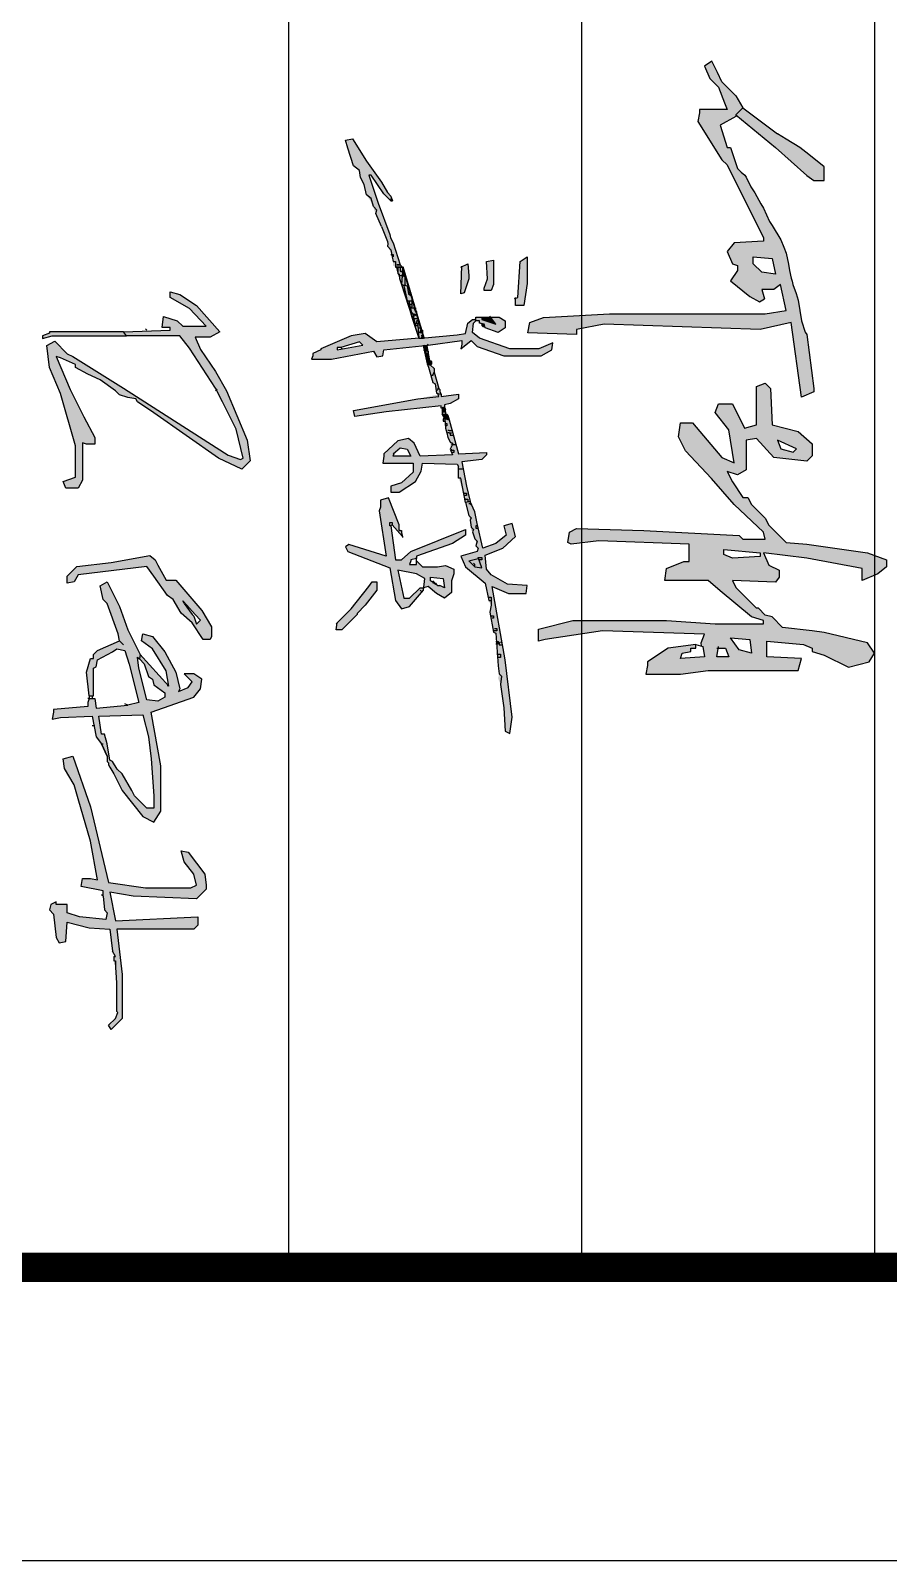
# Model space of a CAD drawing. Extents: x -1041549 to 749950, y -354245 to 17554.
# Drawn here: x -730542 to -729078, y -242944 to -240334 of the extents above; entities that cross this region are included whole.
import ezdxf

# ---------------------------------------------------------------- set-up
doc = ezdxf.new("R2010")
doc.units = 0
doc.header["$LTSCALE"] = 1000
doc.header["$MEASUREMENT"] = 0
for name, color, linetype in [('14', 1, 'Continuous'), ('PUB_TITLE', 4, 'Continuous'), ('RAS2DXF', 7, 'Continuous'), ('图签-Xi$0$RAS2DXF', 7, 'Continuous')]:
    doc.layers.add(name, color=color, linetype=linetype)

# ---------------------------------------------------------------- blocks, each defined once
blk = doc.blocks.new('CWY')
at = {"linetype": 'Continuous'}
for points in [[(428851.5, 106289.3), (428880.5, 106308.3), (428890.5, 106313.3), (428910.5, 106323.3), (428931.5, 106328.3), (428932.5, 106326.3), (428929.5, 106317.3), (428900.5, 106272.3), (428880.5, 106241.3), (428857.5, 106204.3), (428855.5, 106200.3), (428846.5, 106191.3), (428849.5, 106185.3), (428865.5, 106187.3), (428884.5, 106195.3), (428922.5, 106206.3), (428945.5, 106206.3), (428948.5, 106197.3), (428953.5, 106199.3), (428953.5, 106208.3), (428947.5, 106211.3), (428920.5, 106211.3), (428921.5, 106214.3), (428921.5, 106220.3), (428916.5, 106220.3), (428901.5, 106212.3), (428881.5, 106202.3), (428857.5, 106192.3), (428858.5, 106195.3), (428863.5, 106206.3), (428865.5, 106206.3), (428870.5, 106215.3), (428874.5, 106224.3), (428882.5, 106235.3), (428885.5, 106238.3), (428887.5, 106244.3), (428888.5, 106250.3), (428890.5, 106251.3), (428898.5, 106263.3), (428931.5, 106310.3), (428939.5, 106327.3), (428933.5, 106333.3), (428918.5, 106331.3), (428882.5, 106316.3), (428868.5, 106308.3), (428852.5, 106297.3), (428843.5, 106293.3), (428843.5, 106304.3), (428839.5, 106311.3), (428820.5, 106294.3), (428812.5, 106282.3), (428810.5, 106275.3), (428814.5, 106275.3), (428822.5, 106289.3), (428835.5, 106301.3), (428835.5, 106284.3), (428831.5, 106280.3), (428828.5, 106270.3), (428836.5, 106269.3), (428836.5, 106275.3), (428838.5, 106275.3), (428839.5, 106241.3), (428842.5, 106243.3), (428842.5, 106282.3)], [(429185.5, 106217.3), (429148.5, 106204.3), (429150.5, 106197.3), (429157.5, 106198.3), (429169.5, 106205.3), (429179.5, 106208.3), (429210.5, 106217.3), (429238.5, 106222.3), (429237.5, 106217.3), (429237.5, 106211.3), (429243.5, 106210.3), (429246.5, 106226.3), (429250.5, 106226.3), (429260.5, 106227.3), (429262.5, 106229.3), (429267.5, 106228.3), (429265.5, 106209.3), (429262.5, 106200.3), (429256.5, 106200.3), (429256.5, 106192.3), (429254.5, 106192.3), (429256.5, 106188.3), (429260.5, 106187.3), (429263.5, 106190.3), (429280.5, 106192.3), (429284.5, 106194.3), (429283.5, 106199.3), (429269.5, 106200.3), (429273.5, 106216.3), (429274.5, 106231.3), (429290.5, 106233.3), (429294.5, 106235.3), (429294.5, 106234.3), (429297.5, 106234.3), (429297.5, 106235.3), (429298.5, 106235.3), (429313.5, 106236.3), (429334.5, 106236.3), (429335.1, 106237), (429339.5, 106235.3), (429344.5, 106230.3), (429347.5, 106232.3), (429339.5, 106240.3), (429307.5, 106240.3), (429274.5, 106236.3), (429274.5, 106292.3), (429271.5, 106295.3), (429265.5, 106295.3), (429268.5, 106235.3), (429247.5, 106231.3), (429250.5, 106248.3), (429252.5, 106294.3), (429245.5, 106301.3), (429242.5, 106301.3), (429234.5, 106300.3), (429218.5, 106288.3), (429217.5, 106283.3), (429225.5, 106285.3), (429234.5, 106292.3), (429242.5, 106294.3), (429244.5, 106290.3), (429244.5, 106257.3), (429240.5, 106230.3)], [(428842.5, 106243.3), (428839.5, 106241.3), (428839.5, 106212.3), (428839.5, 106187.3), (428840.5, 106187.3), (428842.5, 106182.3), (428844.5, 106182.3), (428842.5, 106189.3)]]:
    blk.add_hatch(color=4, dxfattribs=at).paths.add_polyline_path(points)
h = blk.add_hatch(color=4, dxfattribs=at)
h.paths.add_polyline_path([(429017.5, 106263.3), (429031.5, 106273.3), (429034.5, 106277.3), (429044.5, 106283.3), (429051.5, 106291.3), (429063.5, 106299.3), (429063.5, 106304.3), (429061.5, 106305.3), (429054.5, 106305.3), (429042.5, 106298.3), (429020.5, 106279.3), (429020.5, 106272.3), (429009.5, 106266.3), (429005.5, 106264.3), (429002.5, 106260.3), (429007.5, 106232.3), (429010.5, 106207.3), (429017.5, 106200.3), (429022.5, 106200.3), (429021.5, 106205.3), (429016.5, 106208.3), (429010.5, 106258.3)])
h.paths.add_polyline_path([(429035.5, 106284.3), (429038.5, 106287.3), (429045.5, 106293.3), (429049.5, 106297.3), (429052.5, 106294.3), (429046.5, 106292.3), (429045.5, 106291.3), (429037.5, 106285.3)], flags=16)
h = blk.add_hatch(color=4, dxfattribs=at)
h.paths.add_polyline_path([(429059.5, 106237.3), (429064.5, 106238.3), (429071.5, 106222.3), (429074.5, 106219.3), (429077.5, 106219.3), (429077.5, 106217.3), (429087.5, 106214.3), (429104.5, 106216.3), (429104.5, 106219.3), (429084.5, 106219.3), (429083.5, 106221.3), (429078.5, 106222.3), (429072.5, 106233.3), (429070.5, 106236.3), (429071.5, 106242.3), (429081.5, 106245.3), (429109.5, 106252.3), (429111.5, 106244.3), (429113.5, 106221.3), (429106.5, 106220.3), (429106.5, 106216.3), (429109.5, 106215.3), (429112.5, 106215.3), (429114.5, 106190.3), (429116.5, 106190.3), (429121.5, 106189.3), (429120.5, 106195.3), (429119.5, 106218.3), (429134.5, 106221.3), (429139.5, 106225.3), (429148.5, 106229.3), (429152.5, 106229.3), (429153.5, 106230.3), (429154.9, 106230.4), (429156.5, 106231.3), (429161.5, 106234.3), (429173.5, 106240.3), (429192.5, 106255.3), (429196.5, 106263.3), (429188.5, 106268.3), (429155.5, 106268.3), (429116.5, 106261.3), (429105.5, 106292.3), (429099.5, 106297.3), (429092.5, 106298.3), (429088.5, 106292.3), (429088.5, 106285.3), (429094.5, 106291.3), (429098.5, 106288.3), (429101.5, 106281.3), (429099.5, 106282.3), (429087.5, 106279.3), (429072.5, 106271.3), (429061.5, 106262.3), (429059.5, 106255.3), (429064.5, 106254.3), (429070.5, 106262.3), (429086.5, 106272.3), (429097.5, 106274.3), (429074.4, 106253.3), (429077.8, 106252.8), (429081.4, 106256.3), (429090.5, 106259.3), (429092.5, 106262.3), (429096.5, 106263.3), (429102.5, 106271.3), (429105.5, 106271.3), (429108.5, 106266.3), (429107.5, 106258.3), (429084.5, 106252.3), (429076.5, 106251.3), (429077.8, 106252.8), (429074.5, 106253.3), (429056.5, 106244.3), (429039.5, 106238.3), (429021.5, 106229.3), (429024.5, 106224.3), (429034.5, 106226.3), (429037.5, 106229.3)])
h.paths.add_polyline_path([(429118.5, 106255.3), (429134.5, 106259.3), (429150.5, 106261.3), (429177.5, 106263.3), (429186.5, 106263.3), (429186.5, 106258.3), (429177.5, 106249.3), (429173.5, 106247.3), (429161.5, 106240.3), (429157.9, 106236.6), (429152.5, 106233.3), (429151.5, 106231.3), (429139.5, 106229.3), (429132.5, 106227.3), (429132.5, 106225.3), (429119.5, 106223.3)], flags=16)
for p, q in [((429045.5, 106293.3), (429038.5, 106287.3)), ((429037.5, 106285.3), (429045.5, 106291.3))]:
    blk.add_line(p, q, dxfattribs=at)
at = {"layer": 'RAS2DXF', "color": 0}
for points in [[(428920.5, 106211.3, 0), (428947.5, 106211.3, 0), (428953.5, 106208.3, 0), (428953.5, 106199.3, 0), (428948.5, 106197.3, 0), (428945.5, 106206.3, 0), (428922.5, 106206.3, 0), (428884.5, 106195.3, 0), (428865.5, 106187.3, 0), (428849.5, 106185.3, 0), (428846.5, 106191.3, 0), (428855.5, 106200.3, 0), (428857.5, 106204.3, 0), (428880.5, 106241.3, 0), (428900.5, 106272.3, 0), (428929.5, 106317.3, 0), (428932.5, 106326.3, 0), (428931.5, 106328.3, 0), (428910.5, 106323.3, 0), (428890.5, 106313.3, 0), (428880.5, 106308.3, 0), (428851.5, 106289.3, 0), (428842.5, 106282.3, 0), (428842.5, 106243.3, 0), (428839.5, 106241.3, 0), (428838.5, 106275.3, 0), (428836.5, 106275.3, 0), (428836.5, 106269.3, 0), (428828.5, 106270.3, 0), (428831.5, 106280.3, 0), (428835.5, 106284.3, 0), (428835.5, 106301.3, 0), (428822.5, 106289.3, 0), (428814.5, 106275.3, 0), (428810.5, 106275.3, 0), (428812.5, 106282.3, 0), (428820.5, 106294.3, 0), (428839.5, 106311.3, 0), (428843.5, 106304.3, 0), (428843.5, 106293.3, 0), (428852.5, 106297.3, 0), (428868.5, 106308.3, 0), (428882.5, 106316.3, 0), (428918.5, 106331.3, 0), (428933.5, 106333.3, 0), (428939.5, 106327.3, 0), (428931.5, 106310.3, 0), (428898.5, 106263.3, 0), (428890.5, 106251.3, 0), (428888.5, 106250.3, 0), (428887.5, 106244.3, 0), (428885.5, 106238.3, 0), (428882.5, 106235.3, 0), (428874.5, 106224.3, 0), (428870.5, 106215.3, 0), (428865.5, 106206.3, 0), (428863.5, 106206.3, 0), (428858.5, 106195.3, 0), (428857.5, 106192.3, 0), (428881.5, 106202.3, 0), (428901.5, 106212.3, 0), (428916.5, 106220.3, 0), (428921.5, 106220.3, 0), (428921.5, 106214.3, 0), (428920.5, 106211.3, 0), (428920.5, 106211.3, 0), (428920.5, 106211.3, 0), (428920.5, 106211.3, 0)], [(428881.5, 106309.3, 0), (428882.5, 106308.3, 0)], [(429017.5, 106200.3, 0), (429010.5, 106207.3, 0), (429007.5, 106232.3, 0), (429002.5, 106260.3, 0), (429005.5, 106264.3, 0), (429009.5, 106266.3, 0), (429020.5, 106272.3, 0), (429020.5, 106279.3, 0), (429042.5, 106298.3, 0), (429054.5, 106305.3, 0), (429061.5, 106305.3, 0), (429063.5, 106304.3, 0), (429063.5, 106299.3, 0), (429051.5, 106291.3, 0), (429044.5, 106283.3, 0), (429034.5, 106277.3, 0), (429031.5, 106273.3, 0), (429017.5, 106263.3, 0), (429010.5, 106258.3, 0), (429016.5, 106208.3, 0), (429021.5, 106205.3, 0), (429022.5, 106200.3, 0), (429017.5, 106200.3, 0)], [(429046.5, 106292.3, 0), (429052.5, 106294.3, 0), (429049.5, 106297.3, 0), (429045.5, 106293.3, 0)], [(429046.5, 106292.3, 0), (429045.5, 106291.3, 0)], [(429161.5, 106234.3, 0), (429173.5, 106240.3, 0), (429192.5, 106255.3, 0), (429196.5, 106263.3, 0), (429188.5, 106268.3, 0), (429155.5, 106268.3, 0), (429116.5, 106261.3, 0), (429105.5, 106292.3, 0), (429099.5, 106297.3, 0), (429092.5, 106298.3, 0), (429088.5, 106292.3, 0), (429088.5, 106285.3, 0)], [(429250.5, 106226.3, 0), (429246.5, 106226.3, 0), (429243.5, 106210.3, 0), (429237.5, 106211.3, 0), (429237.5, 106217.3, 0), (429238.5, 106222.3, 0), (429210.5, 106217.3, 0), (429179.5, 106208.3, 0), (429169.5, 106205.3, 0), (429157.5, 106198.3, 0), (429150.5, 106197.3, 0), (429148.5, 106204.3, 0), (429185.5, 106217.3, 0), (429240.5, 106230.3, 0), (429244.5, 106257.3, 0), (429244.5, 106290.3, 0), (429242.5, 106294.3, 0), (429234.5, 106292.3, 0), (429225.5, 106285.3, 0), (429217.5, 106283.3, 0), (429218.5, 106288.3, 0), (429234.5, 106300.3, 0), (429242.5, 106301.3, 0), (429245.5, 106301.3, 0), (429252.5, 106294.3, 0), (429250.5, 106248.3, 0), (429247.5, 106231.3, 0), (429268.5, 106235.3, 0), (429265.5, 106295.3, 0), (429271.5, 106295.3, 0), (429274.5, 106292.3, 0), (429274.5, 106236.3, 0), (429307.5, 106240.3, 0), (429339.5, 106240.3, 0), (429347.5, 106232.3, 0), (429344.5, 106230.3, 0), (429339.5, 106235.3, 0), (429335.1, 106237, 0), (429334.5, 106236.3, 0), (429313.5, 106236.3, 0), (429298.5, 106235.3, 0), (429298.5, 106235.3, 0), (429300.5, 106235.4, 0)], [(429037.5, 106285.3, 0), (429035.5, 106284.3, 0), (429038.5, 106287.3, 0), (429038.5, 106287.3, 0), (429038.5, 106287.3, 0)], [(429074.2, 106253.1, 0), (429097.5, 106274.3, 0), (429086.5, 106272.3, 0), (429070.5, 106262.3, 0), (429064.5, 106254.3, 0), (429059.5, 106255.3, 0), (429061.5, 106262.3, 0), (429072.5, 106271.3, 0), (429087.5, 106279.3, 0), (429099.5, 106282.3, 0), (429101.5, 106281.3, 0), (429098.5, 106288.3, 0), (429094.5, 106291.3, 0), (429088.5, 106285.3, 0)], [(429064.5, 106238.3, 0), (429067.5, 106241.3, 0), (429064.5, 106238.3, 0), (429059.5, 106237.3, 0), (429037.5, 106229.3, 0), (429034.5, 106226.3, 0), (429024.5, 106224.3, 0), (429021.5, 106229.3, 0), (429039.5, 106238.3, 0), (429056.5, 106244.3, 0), (429074.5, 106253.3, 0), (429077.8, 106252.8, 0), (429081.4, 106256.3, 0), (429090.5, 106259.3, 0), (429092.5, 106262.3, 0), (429096.5, 106263.3, 0), (429102.5, 106271.3, 0), (429105.5, 106271.3, 0), (429108.5, 106266.3, 0), (429107.5, 106258.3, 0), (429084.5, 106252.3, 0), (429076.5, 106251.3, 0), (429077.8, 106252.8, 0)], [(429096.5, 106273.3, 0), (429097.5, 106273.3, 0)], [(428838.5, 106258.3, 0), (428837.5, 106257.3, 0)], [(429139.5, 106229.3, 0), (429132.5, 106227.3, 0), (429132.5, 106225.3, 0), (429119.5, 106223.3, 0), (429118.5, 106255.3, 0), (429134.5, 106259.3, 0), (429150.5, 106261.3, 0), (429177.5, 106263.3, 0), (429186.5, 106263.3, 0), (429186.5, 106258.3, 0), (429177.5, 106249.3, 0), (429173.5, 106247.3, 0), (429161.5, 106240.3, 0), (429157.9, 106236.6, 0), (429152.5, 106233.3, 0), (429151.5, 106231.3, 0), (429139.5, 106229.3, 0)], [(429104.5, 106216.3, 0), (429104.5, 106219.3, 0), (429084.5, 106219.3, 0), (429083.5, 106221.3, 0), (429078.5, 106222.3, 0), (429072.5, 106233.3, 0), (429070.5, 106236.3, 0), (429071.5, 106242.3, 0), (429081.5, 106245.3, 0), (429109.5, 106252.3, 0), (429111.5, 106244.3, 0), (429110.5, 106242.3, 0)], [(428839.5, 106241.3, 0), (428839.5, 106212.3, 0), (428839.5, 106187.3, 0), (428840.5, 106187.3, 0), (428842.5, 106182.3, 0), (428844.5, 106182.3, 0), (428842.5, 106189.3, 0), (428842.5, 106243.3, 0)], [(429104.5, 106216.3, 0), (429087.5, 106214.3, 0), (429077.5, 106217.3, 0), (429077.5, 106219.3, 0), (429074.5, 106219.3, 0), (429071.5, 106222.3, 0), (429064.5, 106238.3, 0)], [(429106.5, 106216.3, 0), (429106.5, 106220.3, 0), (429113.5, 106221.3, 0), (429111.5, 106244.3, 0)], [(429104.5, 106216.3, 0), (429106.5, 106216.3, 0), (429109.5, 106215.3, 0), (429112.5, 106215.3, 0), (429114.5, 106190.3, 0), (429116.5, 106190.3, 0), (429121.5, 106189.3, 0), (429120.5, 106195.3, 0), (429119.5, 106218.3, 0), (429134.5, 106221.3, 0), (429139.5, 106225.3, 0), (429148.5, 106229.3, 0), (429139.5, 106225.3, 0), (429139.5, 106226.3, 0)], [(429148.5, 106229.3, 0), (429152.5, 106229.3, 0), (429153.5, 106230.3, 0), (429154.9, 106230.4, 0), (429156.5, 106231.3, 0), (429161.5, 106234.3, 0)], [(429250.5, 106226.3, 0), (429249.5, 106225.3, 0)], [(429250.5, 106226.3, 0), (429260.5, 106227.3, 0), (429262.5, 106229.3, 0), (429267.5, 106228.3, 0), (429265.5, 106209.3, 0), (429262.5, 106200.3, 0), (429256.5, 106200.3, 0), (429256.5, 106192.3, 0), (429254.5, 106192.3, 0), (429256.5, 106188.3, 0), (429260.5, 106187.3, 0), (429263.5, 106190.3, 0), (429280.5, 106192.3, 0), (429284.5, 106194.3, 0), (429283.5, 106199.3, 0), (429269.5, 106200.3, 0), (429273.5, 106216.3, 0), (429274.5, 106231.3, 0), (429290.5, 106233.3, 0), (429290.5, 106233.3, 0), (429290.5, 106233.3, 0), (429290.5, 106233.3, 0)], [(429294.5, 106234.3, 0), (429294.5, 106235.3, 0), (429290.5, 106233.3, 0)], [(429294.5, 106234.3, 0), (429297.5, 106234.3, 0), (429297.5, 106235.3, 0), (429298.5, 106235.3, 0)], [(429104.5, 106218.3, 0), (429106.5, 106218.3, 0)], [(429106.5, 106216.3, 0), (429106.5, 106215.3, 0)], [(429126.5, 106220.3, 0), (429126.5, 106218.3, 0)]]:
    blk.add_polyline3d(points, dxfattribs=at)
blk = doc.blocks.new('图签-Xi$0$A$C38097BB6')
at = {"linetype": 'Continuous'}
h = blk.add_hatch(color=4, dxfattribs=at)
h.dxf.hatch_style = 1
h.paths.add_polyline_path([(1560.9, 922.9), (1554, 963.9), (1629.3, 1032.3), (1643, 1162.3), (1622.4, 1182.8), (1574.6, 1182.8), (1526.7, 1128.1), (1499.3, 1025.5), (1355.7, 1018.6), (1335.2, 998.1), (1348.8, 963.9), (1499.3, 963.9), (1513, 916), (1417.2, 868.2), (1417.2, 813.4), (1451.4, 799.8), (1519.8, 854.5), (1649.8, 875), (1629.3, 827.1), (1492.5, 710.8), (1492.5, 663), (1547.2, 656.1), (1601.9, 683.5), (1711.4, 786.1), (1814, 875), (1923.4, 991.3), (1950.8, 998.1), (1950.8, 909.2), (1937.1, 895.5), (1916.6, 519.3), (1909.7, 252.6), (1923.4, 225.2), (1964.4, 218.4), (1971.3, 232), (1957.6, 341.5), (1971.3, 697.2), (2039.7, 697.2), (2039.7, 676.6), (2067, 608.2), (2114.9, 601.4), (2114.9, 772.4), (2156, 820.3), (2258.6, 943.4), (2272.2, 991.3), (2285.9, 991.3), (2285.9, 799.8), (2272.2, 608.2), (2272.2, 238.9), (2306.4, 102.1), (2354.3, 102.1), (2347.5, 129.4), (2313.3, 355.2), (2327, 758.7), (2361.2, 745), (2373.4, 746), (2374.8, 751.9), (2415.9, 758.7), (2422.7, 663), (2402.2, 669.8), (2395.4, 704), (2381.7, 704), (2381.7, 724.5), (2368, 724.5), (2381.7, 615.1), (2436.4, 533), (2450.1, 533), (2484.3, 526.2), (2484.3, 663), (2470.6, 772.4), (2470.6, 1128.1), (2422.7, 1141.8), (2415.9, 1005), (2354.3, 1005), (2368, 1148.6), (2381.7, 1182.8), (2395.4, 1182.8), (2409, 1230.7), (2456.9, 1326.4), (2436.4, 1408.5), (2402.2, 1429), (2361.2, 1401.7), (2320.1, 1230.7), (2313.3, 1182.8), (2299.6, 1066.5), (2258.6, 1025.5), (2251.7, 998.1), (2224.4, 970.8), (2224.4, 963.9), (2142.3, 881.8), (2114.9, 868.2), (2121.8, 1039.2), (2101.2, 1052.8), (2073.9, 1052.8), (2053.4, 1011.8), (2005.5, 991.3), (2026, 1162.3), (2067, 1381.2), (2114.9, 1381.2), (2087.6, 1442.7), (2060.2, 1476.9), (2032.8, 1476.9), (2005.5, 1401.7), (1971.3, 1162.3), (1964.4, 1080.2), (1896, 1011.8), (1868.7, 998.1), (1814, 943.4), (1786.6, 929.7), (1786.6, 909.2), (1725, 868.2), (1684, 847.6), (1697.7, 888.7), (1677.2, 922.9)])
h.paths.add_polyline_path([(1560.9, 1046), (1595.1, 1121.2), (1608.3, 1108), (1595.1, 1059.7)], flags=16)
h.paths.add_polyline_path([(2005.5, 977.6), (2019.2, 977.6), (2026, 868.2), (2012.3, 834), (1991.8, 834)], flags=16)
h.paths.add_polyline_path([(2340.6, 861.3), (2347.5, 936.6), (2402.2, 943.4), (2388.5, 895.5)], flags=16)
h.paths.add_polyline_path([(2381.7, 812.3), (2381.7, 840.8), (2415.9, 854.5), (2415.9, 806.6)], flags=16)
h = blk.add_hatch(color=4, dxfattribs=at)
h.dxf.hatch_style = 1
h.paths.add_polyline_path([(247.6, 909.2), (275, 881.8), (404.9, 1039.2), (514.4, 1162.3), (534.9, 1189.6), (534.9, 1230.7), (480.2, 1230.7), (431.4, 1169.8), (404.9, 1134.9), (371.1, 1081.3), (350.2, 1046)])
h = blk.add_hatch(color=4, dxfattribs=at)
h.dxf.hatch_style = 1
h.paths.add_polyline_path([(254.4, 847.6), (254.4, 799.8), (254.4, 738.2), (268.1, 738.2), (302.3, 731.4), (452.8, 827.1), (473.3, 847.6), (760.6, 991.3), (774.3, 991.3), (781.1, 875), (815.3, 847.6), (863.2, 868.2), (870, 888.7), (890.6, 888.7), (931.6, 861.3), (993.2, 936.6), (1014.4, 976), (1001.8, 995.2), (965.8, 984.4), (965.8, 1032.3), (945.9, 1057.8), (1047.9, 1080.2), (1061.6, 998.1), (1061.6, 697.2), (1061.6, 382.5), (1075.2, 122.6), (1095.8, 67.9), (1136.8, 61), (1143.6, 252.6), (1123.1, 252.6), (1102.6, 362), (1123.1, 977.6), (1095.8, 1100.7), (1389.9, 1141.8), (1369.4, 1189.6), (1355.7, 1189.6), (1143.6, 1162.3), (1133.4, 1155.4), (1088.9, 1141.8), (1006.8, 1128.1), (981.2, 1120.7), (945.3, 1107.6), (932.8, 1104.4), (921, 1100.9), (890.6, 1093.9), (865.6, 1090.4), (822.2, 1080.2), (798.1, 1071.5), (769.7, 1059.2), (712.7, 1025.5), (696, 1014.3), (644.3, 991.3), (627.4, 980.1), (582.8, 957.1), (559.6, 941.4), (521.2, 922.9), (513.1, 917), (502.3, 903.5), (487, 888.7), (404.9, 861.3), (404.9, 847.6), (316, 820.3), (281.8, 881.8), (275, 881.8), (247.6, 909.2), (199.7, 881.8), (165.5, 847.6), (145, 827.1), (107.7, 810.1), (63.1, 787.5), (83.4, 758.7), (131.2, 778.8), (165.5, 813.4), (227.5, 836.7)])
h.paths.add_polyline_path([(835.8, 950.2), (842.7, 1025.5), (904.2, 1039.2), (897.4, 984.4), (863.2, 950.2)], flags=16)
for p, q in [((247.6, 909.2), (350.2, 1046)), ((1014.4, 976), (1001.8, 995.2))]:
    blk.add_line(p, q, dxfattribs=at)
at = {"layer": '图签-Xi$0$RAS2DXF', "color": 0}
for points in [[(2361.2, 745, 0), (2327, 758.7, 0), (2313.3, 355.2, 0), (2347.5, 129.4, 0), (2354.3, 102.1, 0), (2306.4, 102.1, 0), (2272.2, 238.9, 0), (2272.2, 608.2, 0), (2285.9, 799.8, 0), (2285.9, 991.3, 0), (2272.2, 991.3, 0), (2258.6, 943.4, 0), (2156, 820.3, 0), (2114.9, 772.4, 0), (2114.9, 601.4, 0), (2067, 608.2, 0), (2039.7, 676.6, 0), (2039.7, 697.2, 0), (1971.3, 697.2, 0), (1957.6, 341.5, 0), (1971.3, 232, 0), (1964.4, 218.4, 0), (1923.4, 225.2, 0), (1909.7, 252.6, 0), (1916.6, 519.3, 0), (1937.1, 895.5, 0), (1950.8, 909.2, 0), (1950.8, 998.1, 0), (1923.4, 991.3, 0), (1814, 875, 0), (1711.4, 786.1, 0), (1601.9, 683.5, 0), (1547.2, 656.1, 0), (1492.5, 663, 0), (1492.5, 710.8, 0), (1629.3, 827.1, 0), (1649.8, 875, 0), (1519.8, 854.5, 0), (1451.4, 799.8, 0), (1417.2, 813.4, 0), (1417.2, 868.2, 0), (1513, 916, 0), (1499.3, 963.9, 0), (1348.8, 963.9, 0), (1335.2, 998.1, 0), (1355.7, 1018.6, 0), (1499.3, 1025.5, 0), (1526.7, 1128.1, 0), (1574.6, 1182.8, 0), (1622.4, 1182.8, 0), (1643, 1162.3, 0), (1629.3, 1032.3, 0), (1554, 963.9, 0), (1560.9, 922.9, 0), (1677.2, 922.9, 0), (1697.7, 888.7, 0), (1684, 847.6, 0), (1725, 868.2, 0), (1786.6, 909.2, 0), (1786.6, 929.7, 0), (1814, 943.4, 0), (1868.7, 998.1, 0), (1896, 1011.8, 0), (1964.4, 1080.2, 0), (1971.3, 1162.3, 0), (2005.5, 1401.7, 0), (2032.8, 1476.9, 0), (2060.2, 1476.9, 0), (2087.6, 1442.7, 0), (2114.9, 1381.2, 0), (2067, 1381.2, 0), (2026, 1162.3, 0), (2005.5, 991.3, 0), (2053.4, 1011.8, 0), (2073.9, 1052.8, 0), (2101.2, 1052.8, 0), (2121.8, 1039.2, 0), (2114.9, 868.2, 0), (2142.3, 881.8, 0), (2224.4, 963.9, 0)], [(2368, 724.5, 0), (2374.8, 751.9, 0), (2415.9, 758.7, 0), (2422.7, 663, 0), (2402.2, 669.8, 0), (2395.4, 704, 0), (2381.7, 704, 0), (2381.7, 724.5, 0), (2368, 724.5, 0), (2381.7, 615.1, 0), (2436.4, 533, 0), (2450.1, 533, 0), (2484.3, 526.2, 0), (2484.3, 663, 0), (2470.6, 772.4, 0), (2470.6, 1128.1, 0), (2422.7, 1141.8, 0), (2415.9, 1005, 0), (2354.3, 1005, 0), (2368, 1148.6, 0), (2381.7, 1182.8, 0), (2395.4, 1182.8, 0), (2409, 1230.7, 0), (2456.9, 1326.4, 0), (2436.4, 1408.5, 0), (2402.2, 1429, 0), (2361.2, 1401.7, 0), (2320.1, 1230.7, 0), (2313.3, 1182.8, 0), (2299.6, 1066.5, 0), (2258.6, 1025.5, 0), (2251.7, 998.1, 0), (2224.4, 970.8, 0), (2224.4, 963.9, 0), (2224.4, 963.9, 0), (2224.4, 963.9, 0)], [(275, 881.8, 0), (404.9, 1039.2, 0), (514.4, 1162.3, 0), (534.9, 1189.6, 0), (534.9, 1230.7, 0), (480.2, 1230.7, 0), (431.4, 1169.8, 0), (404.9, 1134.9, 0), (371.1, 1081.3, 0), (350.2, 1046, 0), (350.2, 1046, 0), (350.2, 1046, 0)], [(145, 827.1, 0), (165.5, 847.6, 0), (199.7, 881.8, 0), (247.6, 909.2, 0), (275, 881.8, 0), (281.8, 881.8, 0), (316, 820.3, 0), (404.9, 847.6, 0), (404.9, 861.3, 0), (487, 888.7, 0), (502.3, 903.5, 0), (513.1, 917, 0), (521.2, 922.9, 0), (559.6, 941.4, 0), (582.8, 957.1, 0), (627.4, 980.1, 0), (644.3, 991.3, 0), (696, 1014.3, 0), (712.7, 1025.5, 0), (769.7, 1059.2, 0), (798.1, 1071.5, 0), (822.2, 1080.2, 0), (865.6, 1090.4, 0), (890.6, 1093.9, 0), (921, 1100.9, 0), (932.8, 1104.4, 0), (945.3, 1107.6, 0), (981.2, 1120.7, 0), (1006.8, 1128.1, 0), (1088.9, 1141.8, 0), (1133.4, 1155.4, 0), (1143.6, 1162.3, 0), (1355.7, 1189.6, 0), (1369.4, 1189.6, 0), (1389.9, 1141.8, 0), (1095.8, 1100.7, 0), (1123.1, 977.6, 0), (1102.6, 362, 0), (1123.1, 252.6, 0), (1143.6, 252.6, 0), (1136.8, 61, 0), (1095.8, 67.9, 0), (1075.2, 122.6, 0), (1061.6, 382.5, 0), (1061.6, 697.2, 0), (1061.6, 998.1, 0), (1047.9, 1080.2, 0), (945.9, 1057.8, 0), (965.8, 1032.3, 0), (965.8, 984.4, 0), (1001.8, 995.2, 0)], [(1608.3, 1108, 0), (1595.1, 1121.2, 0), (1560.9, 1046, 0), (1595.1, 1059.7, 0), (1608.3, 1108, 0), (1608.3, 1108, 0)], [(835.8, 950.2, 0), (842.7, 1025.5, 0), (904.2, 1039.2, 0), (897.4, 984.4, 0), (863.2, 950.2, 0), (835.8, 950.2, 0)], [(145, 827.1, 0), (107.7, 810.1, 0), (63.1, 787.5, 0), (83.4, 758.7, 0), (131.2, 778.8, 0), (165.5, 813.4, 0), (227.5, 836.7, 0), (254.4, 847.6, 0), (254.4, 799.8, 0), (254.4, 738.2, 0), (268.1, 738.2, 0), (302.3, 731.4, 0), (452.8, 827.1, 0), (473.3, 847.6, 0), (760.6, 991.3, 0), (774.3, 991.3, 0), (781.1, 875, 0), (815.3, 847.6, 0), (863.2, 868.2, 0), (870, 888.7, 0), (890.6, 888.7, 0), (931.6, 861.3, 0), (993.2, 936.6, 0), (1014.4, 976, 0)], [(1991.8, 834, 0), (2005.5, 977.6, 0), (2019.2, 977.6, 0), (2026, 868.2, 0), (2012.3, 834, 0), (1991.8, 834, 0)], [(2340.6, 861.3, 0), (2347.5, 936.6, 0), (2402.2, 943.4, 0), (2388.5, 895.5, 0), (2340.6, 861.3, 0)], [(2381.7, 806.6, 0), (2381.7, 840.8, 0), (2415.9, 854.5, 0), (2415.9, 806.6, 0), (2374.8, 813.4, 0)], [(2373.4, 746, 0), (2361.2, 745, 0)]]:
    blk.add_polyline3d(points, dxfattribs=at)
blk = doc.blocks.new('梁海英_t3')
at = {"linetype": 'Continuous'}
h = blk.add_hatch(color=4, dxfattribs=at)
h.paths.add_polyline_path([(360, 1562), (355, 1571), (349, 1572), (354, 1560), (354, 1535), (345, 1509), (340, 1503), (332, 1504), (330, 1506), (328, 1506), (329, 1505), (329, 1503), (332, 1499), (341, 1497), (342, 1490), (345, 1459), (343, 1460), (341.4, 1460), (340, 1459.6), (340, 1458), (339, 1458), (338, 1459), (336, 1458.4), (336, 1456.2), (345, 1457), (348, 1421), (341, 1411), (343, 1399), (354, 1373), (355, 1373), (358, 1366), (360, 1366), (363, 1365), (363, 1382), (356, 1418), (361, 1421), (360, 1426), (355, 1427), (351, 1465), (347, 1494), (350, 1494), (354, 1493), (347, 1502), (352, 1507), (360, 1530)])
h.paths.add_polyline_path([(351, 1409), (355, 1387), (353, 1387), (353, 1390), (348, 1406)], flags=16)
for points in [[(298, 1550), (275, 1550), (279, 1544), (310, 1542), (310.7, 1540), (317, 1540), (317, 1547)], [(333, 1523), (327, 1518.7), (327, 1511), (329, 1511)], [(278, 1521), (279, 1515), (294, 1516), (302, 1513), (304, 1513), (304, 1519), (299, 1521)], [(335, 1512), (335, 1513), (335, 1513.7), (333, 1513), (332.3, 1510.3), (333, 1511), (334, 1511)], [(307, 1493), (306, 1496), (294, 1500), (291, 1500), (281, 1499), (283.5, 1494)], [(393, 1476), (391, 1475), (389, 1475), (388, 1474), (374, 1470), (376, 1469), (377, 1469), (377, 1468.2), (383, 1469), (384, 1471), (392, 1472)], [(408, 1477), (408, 1480), (406, 1480), (404, 1479), (404.5, 1477.5), (405, 1477)], [(415, 1483), (411, 1482), (410, 1481), (410, 1477), (414, 1479.3), (414.5, 1480.7)], [(343, 1460.5), (341.4, 1460), (343, 1460)], [(345, 1459), (344.8, 1461), (343, 1460.5), (343, 1460)], [(344.8, 1461), (343, 1461), (343, 1460.5)], [(355.9, 1464.7), (351.1, 1464), (354, 1464), (355, 1463), (355.5, 1463)], [(354, 1464), (351.1, 1464), (351.4, 1461.6), (352, 1461), (355.2, 1461.6), (355.5, 1463), (355, 1463)], [(351.4, 1461.6), (351.4, 1460.8), (367, 1464), (352, 1461)], [(367, 1464), (368, 1467), (367, 1468), (365, 1468), (364, 1466), (358, 1465), (358, 1463), (355.5, 1463), (355.2, 1461.6)], [(292, 1445), (299, 1445), (299.8, 1445.8), (300, 1447), (307, 1448), (308.3, 1450), (308, 1450), (307.7, 1450), (284, 1443), (288, 1443), (291.2, 1442.7)], [(201, 1406), (207, 1407), (213, 1410), (222, 1412), (226.7, 1415.2), (232, 1418), (235.5, 1418.8), (238, 1420), (249, 1425), (262, 1430), (264, 1430.4), (266, 1430), (269.8, 1432.2), (275, 1434), (279, 1435), (282.6, 1434.9), (284, 1437), (284, 1442), (283, 1442), (282, 1441), (263, 1435), (258.7, 1432.7), (256, 1432), (229, 1422), (205, 1414), (205, 1416), (221, 1427), (227, 1433), (227, 1434.3), (223, 1433), (220, 1430), (211, 1425), (193, 1412), (174, 1400), (175, 1394), (182, 1396), (197, 1401)], [(561, 1421), (554, 1421), (554, 1417), (558, 1414), (577, 1399), (589, 1387), (595, 1386), (595, 1391), (582, 1404), (581, 1404), (574, 1411)]]:
    blk.add_hatch(color=4, dxfattribs=at).paths.add_polyline_path(points)
h = blk.add_hatch(color=4, dxfattribs=at)
h.paths.add_polyline_path([(392, 1472), (384, 1471), (383, 1469), (369.7, 1465.4), (368, 1466), (367.7, 1466), (367, 1464), (355.2, 1461.6), (356, 1465), (358, 1465), (358, 1463), (355.5, 1463), (355.2, 1461.6), (367, 1464), (369.7, 1465.4), (371, 1470), (374, 1470), (388, 1474), (390.2, 1471.8), (392, 1472), (393, 1476), (395, 1476), (393, 1491), (397, 1491), (401, 1484), (402, 1479), (404, 1479), (404.5, 1477.5), (405, 1477), (408, 1477), (408, 1480), (410, 1480), (410, 1479), (414, 1479.3), (414, 1480), (415, 1483), (444, 1491), (443, 1515), (445, 1515), (449, 1511), (451, 1494), (472, 1498), (485, 1501), (494, 1505), (504, 1507), (525, 1512), (521, 1523), (514, 1532), (506, 1530), (504, 1537), (515, 1540), (525, 1529), (531, 1514), (543, 1515), (548, 1519), (556, 1533), (557, 1550), (564, 1549), (564, 1534), (558, 1520), (621, 1531), (670, 1537), (684, 1535), (682, 1531), (662, 1530), (642, 1527), (636.5, 1524.9), (633, 1526), (626, 1525), (598, 1523), (597, 1521), (580, 1518), (574, 1519), (571.9, 1517.7), (570, 1517), (555, 1514), (541, 1497), (532, 1493), (528, 1507), (525, 1508), (523, 1506), (519.4, 1505.9), (517, 1505), (511, 1503), (509.4, 1501.6), (507, 1502), (501, 1501), (499, 1500.4), (497, 1500), (486, 1497), (468.5, 1492.5), (465, 1491), (455, 1491), (453, 1490), (452, 1460), (459, 1459), (468, 1454), (477, 1440), (477, 1433), (472, 1433), (469, 1442), (460, 1452), (452, 1452), (452, 1426), (446, 1427), (444, 1427), (433, 1439), (431, 1448), (435, 1453), (446, 1458), (445, 1486), (440, 1484), (436.1, 1484.1), (435.1, 1484.1), (434, 1484), (431.2, 1482.6), (430, 1482), (426.2, 1480.9), (422, 1480), (416, 1479.5), (416, 1478), (414, 1478), (414, 1479.3), (410, 1479), (410, 1477), (405.9, 1476.2), (405, 1476), (403, 1476), (408, 1429), (412, 1402), (407, 1401), (397, 1456), (393.4, 1472.7), (391.2, 1473.8)])
h.paths.add_polyline_path([(440, 1447), (446, 1450), (446, 1435), (443.2, 1435.9), (439, 1441)], flags=16)
h = blk.add_hatch(color=4, dxfattribs=at)
h.dxf.hatch_style = 1
h.paths.add_polyline_path([(333, 1523), (329, 1511), (327, 1511), (327, 1506), (330, 1506), (330, 1509), (332, 1509), (333, 1513), (336, 1514), (340, 1525), (336, 1531), (330, 1531), (327, 1526), (327, 1518.7)])
h = blk.add_hatch(color=4, dxfattribs=at)
h.paths.add_polyline_path([(459, 1459), (452, 1460), (453, 1490), (455, 1491), (457, 1491), (457, 1494), (457, 1495.1), (451, 1494), (449, 1511), (445, 1515), (443, 1515), (444, 1491), (436, 1488.8), (436, 1488), (436, 1486), (440, 1484), (445, 1486), (446, 1458), (435, 1453), (431, 1448), (433, 1439), (444, 1427), (446, 1427), (452, 1426), (452, 1452), (460, 1452), (469, 1442), (472, 1433), (477, 1433), (477, 1440), (468, 1454)])
h.paths.add_polyline_path([(446, 1450), (446, 1435), (443.2, 1435.9), (439, 1441), (440, 1447)], flags=16)
h = blk.add_hatch(color=4, dxfattribs=at)
h.paths.add_polyline_path([(532, 1429), (522, 1397), (524, 1394), (528, 1396), (542, 1432), (570, 1437), (577, 1442), (575, 1449), (561, 1461), (558.9, 1461.2), (559, 1461), (559, 1458), (568, 1449), (568, 1444), (544, 1439), (547, 1455), (551, 1462), (558.9, 1461.2), (558, 1465), (564, 1472), (568, 1479), (563, 1485), (553, 1485), (547, 1487), (543, 1487), (540, 1480), (541, 1473), (541, 1460), (536, 1455), (539, 1455), (539, 1449), (536, 1450), (535, 1450), (534, 1455), (532, 1455), (521, 1486), (514, 1497), (509, 1497), (528, 1450), (535, 1442), (535, 1437), (506, 1433), (506, 1432), (503, 1432), (503, 1434), (505, 1434), (515, 1443), (512, 1442), (510, 1442), (510, 1440), (505, 1440), (482, 1431), (484, 1424), (490, 1424), (493, 1423)])
h.paths.add_polyline_path([(550, 1467), (551, 1478), (559, 1479), (557, 1475), (557, 1473), (555.8, 1471.2), (556, 1471), (555, 1470), (553, 1467)], flags=16)
h = blk.add_hatch(color=4, dxfattribs=at)
h.dxf.hatch_style = 1
h.paths.add_polyline_path([(368, 1467), (367.7, 1466), (367, 1464), (369.7, 1465.4), (383, 1469), (384, 1471), (392, 1472), (393, 1476), (391, 1475), (389, 1475), (388, 1474), (374, 1470), (371, 1470)])
h = blk.add_hatch(color=4, dxfattribs=at)
h.paths.add_polyline_path([(283.7, 1443.6), (284, 1437), (289, 1439), (291, 1440), (293.7, 1440.5), (299, 1442), (345, 1457), (344.8, 1461.6)])
edge = h.paths.add_edge_path(flags=16)
edge.add_line((313, 1447), (327, 1451))
edge.add_line((327, 1451), (345, 1457))
for p, q in [((335, 1513), (335, 1513.7)), ((329, 1503), (329, 1505)), ((391, 1475), (393, 1476)), ((404, 1479), (406, 1480)), ((410, 1479), (410, 1480)), ((414.1, 1479.3), (410, 1477)), ((411, 1482), (415, 1483)), ((415, 1483), (414, 1480)), ((414, 1480), (414.1, 1479.3)), ((557, 1473), (557, 1475)), ((344.7, 1461.6), (283.7, 1443.6)), ((284, 1443), (344.8, 1461)), ((299, 1442), (345, 1457)), ((327, 1451), (345, 1457)), ((345, 1457), (345, 1461)), ((364, 1466), (351.1, 1464)), ((351.1, 1464), (351.4, 1460.8)), ((351.4, 1460.8), (367, 1464)), ((365, 1468), (364, 1466)), ((367, 1468), (365, 1468)), ((368, 1467), (367, 1468)), ((367, 1464), (367.7, 1466)), ((367.7, 1466), (368, 1467)), ((299, 1442), (313, 1447)), ((313, 1447), (327, 1451)), ((284, 1442), (284, 1443)), ((284, 1443), (284, 1437.9)), ((284, 1437.9), (289, 1439)), ((284, 1437.9), (289, 1439)), ((289, 1439), (291, 1440)), ((289, 1439), (291, 1440)), ((291, 1442), (291.2, 1442.7)), ((291, 1440), (291, 1442)), ((291, 1440), (293.7, 1440.5)), ((291.2, 1442.7), (299, 1442)), ((293.7, 1440.5), (299, 1442)), ((512, 1442), (515, 1443))]:
    blk.add_line(p, q, dxfattribs=at)
at = {"layer": 'RAS2DXF', "color": 0}
for points in [[(326, 1452, 0), (334, 1454, 0), (334, 1456, 0), (345, 1457, 0), (348, 1421, 0), (341, 1411, 0), (343, 1399, 0), (354, 1373, 0), (355, 1373, 0), (358, 1366, 0), (360, 1366, 0), (363, 1365, 0), (363, 1382, 0), (356, 1418, 0), (361, 1421, 0), (360, 1426, 0), (355, 1427, 0), (351, 1465, 0), (347, 1494, 0), (350, 1494, 0), (354, 1493, 0), (347, 1502, 0), (352, 1507, 0), (360, 1530, 0), (360, 1562, 0), (355, 1571, 0), (349, 1572, 0), (354, 1560, 0), (354, 1535, 0), (345, 1509, 0), (340, 1503, 0), (332, 1504, 0), (330, 1506, 0), (327, 1506, 0), (327, 1526, 0), (330, 1531, 0), (336, 1531, 0), (340, 1525, 0), (336, 1514, 0), (333, 1513, 0), (332, 1509, 0), (330, 1509, 0), (330, 1506, 0)], [(311, 1539, 0), (310, 1542, 0), (279, 1544, 0), (275, 1550, 0), (298, 1550, 0), (317, 1547, 0), (317, 1540, 0), (310, 1540, 0)], [(486, 1497, 0), (497, 1500, 0), (499, 1502, 0), (501, 1501, 0), (507, 1502, 0), (509, 1504, 0), (511, 1503, 0), (517, 1505, 0), (519, 1507, 0), (523, 1506, 0), (525, 1508, 0), (528, 1507, 0), (532, 1493, 0), (541, 1497, 0), (555, 1514, 0), (570, 1517, 0), (570, 1519, 0), (574, 1519, 0), (580, 1518, 0), (597, 1521, 0), (598, 1523, 0), (626, 1525, 0), (633, 1526, 0), (635, 1528, 0), (642, 1527, 0), (662, 1530, 0), (682, 1531, 0), (684, 1535, 0), (670, 1537, 0), (621, 1531, 0), (558, 1520, 0), (564, 1534, 0), (564, 1549, 0), (557, 1550, 0), (556, 1533, 0), (548, 1519, 0), (543, 1515, 0), (531, 1514, 0), (525, 1529, 0), (515, 1540, 0), (504, 1537, 0), (506, 1530, 0), (514, 1532, 0), (521, 1523, 0), (525, 1512, 0), (504, 1507, 0), (494, 1505, 0), (485, 1501, 0)], [(327, 1511, 0), (329, 1511, 0), (333, 1523, 0), (326, 1518, 0)], [(594, 1522, 0), (594, 1524, 0), (596, 1524, 0), (596, 1522, 0)], [(605, 1523, 0), (605, 1525, 0), (606, 1526, 0), (608, 1526, 0), (608, 1528, 0)], [(606, 1528, 0), (606, 1527, 0)], [(607, 1523, 0), (607, 1525, 0), (606, 1525, 0)], [(616, 1524, 0), (616, 1527, 0), (619, 1527, 0), (619, 1525, 0)], [(302, 1513, 0), (294, 1516, 0), (279, 1515, 0), (278, 1521, 0), (299, 1521, 0), (304, 1519, 0), (304, 1513, 0), (302, 1513, 0)], [(333, 1511, 0), (332, 1510, 0)], [(333, 1511, 0), (334, 1511, 0), (335, 1512, 0), (335, 1513, 0)], [(414, 1480, 0), (415, 1483, 0), (444, 1491, 0), (443, 1515, 0), (445, 1515, 0), (449, 1511, 0), (451, 1494, 0), (472, 1498, 0), (485, 1501, 0), (486, 1497, 0), (465, 1493, 0), (465, 1491, 0), (455, 1491, 0), (455, 1491, 0)], [(541, 1505, 0), (542, 1511, 0), (533, 1508, 0), (533, 1511, 0), (535, 1511, 0), (535, 1509, 0)], [(567, 1517, 0), (567, 1519, 0), (570, 1519, 0)], [(583, 1519, 0), (583, 1521, 0), (585, 1521, 0), (585, 1520, 0)], [(596, 1522, 0), (596, 1521, 0)], [(284, 1493, 0), (281, 1499, 0), (291, 1500, 0), (294, 1500, 0), (306, 1496, 0), (307, 1493, 0), (283, 1494, 0)], [(329, 1505, 0), (328, 1506, 0)], [(340, 1458, 0), (340, 1460, 0), (343, 1460, 0), (345, 1459, 0), (342, 1490, 0), (341, 1497, 0), (332, 1499, 0), (329, 1503, 0)], [(330, 1506, 0), (331, 1505, 0)], [(478, 1496, 0), (478, 1498, 0), (480, 1498, 0), (480, 1496, 0)], [(483, 1497, 0), (483, 1499, 0), (485, 1499, 0), (485, 1501, 0)], [(483, 1497, 0), (483, 1496, 0)], [(487, 1502, 0), (488, 1502, 0), (487, 1501, 0), (487, 1500, 0)], [(506, 1507, 0), (506, 1506, 0), (508, 1506, 0), (508, 1508, 0)], [(506, 1433, 0), (535, 1437, 0), (535, 1442, 0), (528, 1450, 0), (509, 1497, 0), (514, 1497, 0), (521, 1486, 0), (532, 1455, 0), (534, 1455, 0), (535, 1450, 0), (536, 1450, 0), (539, 1449, 0), (539, 1455, 0), (534, 1455, 0)], [(541, 1505, 0), (536, 1500, 0), (534, 1508, 0)], [(541, 1505, 0), (539, 1505, 0), (538, 1504, 0)], [(352, 1461, 0), (367, 1464, 0), (369.7, 1465.4, 0), (383, 1469, 0), (384, 1471, 0), (392, 1472, 0), (393, 1476, 0), (395, 1476, 0), (393, 1491, 0), (397, 1491, 0), (401, 1484, 0), (402, 1479, 0), (404, 1479, 0), (405, 1476, 0), (403, 1476, 0), (408, 1429, 0), (412, 1402, 0), (407, 1401, 0), (397, 1456, 0), (395, 1474, 0), (392.3, 1473.3, 0)], [(410, 1479, 0), (422, 1480, 0), (426.2, 1480.9, 0), (430, 1482, 0), (432, 1483.1, 0), (434, 1484, 0), (434, 1484, 0)], [(424, 1485, 0), (424, 1486, 0)], [(424, 1483, 0), (424, 1485, 0)], [(426, 1483, 0), (426, 1485, 0), (427, 1484, 0), (428, 1484, 0), (428, 1486, 0)], [(428, 1486, 0), (428, 1487, 0)], [(434, 1484, 0), (435, 1486, 0), (436, 1486, 0), (440, 1484, 0), (445, 1486, 0), (446, 1458, 0), (435, 1453, 0), (431, 1448, 0), (433, 1439, 0), (444, 1427, 0), (446, 1427, 0), (452, 1426, 0), (452, 1452, 0), (460, 1452, 0), (469, 1442, 0), (472, 1433, 0), (477, 1433, 0), (477, 1440, 0), (468, 1454, 0), (459, 1459, 0), (452, 1460, 0), (453, 1490, 0), (455, 1491, 0)], [(436, 1488, 0), (436, 1489, 0)], [(436, 1486, 0), (436, 1488, 0)], [(436, 1486, 0), (436, 1485, 0)], [(441, 1485, 0), (440, 1485, 0)], [(441, 1485, 0), (441, 1487, 0), (443, 1487, 0), (443, 1486, 0)], [(457, 1494, 0), (457, 1495, 0)], [(457, 1491, 0), (457, 1494, 0)], [(478, 1496, 0), (477, 1495, 0)], [(536, 1455, 0), (541, 1460, 0), (541, 1473, 0), (540, 1480, 0), (543, 1487, 0), (547, 1487, 0), (553, 1485, 0), (563, 1485, 0), (568, 1479, 0), (564, 1472, 0), (558, 1465, 0), (559, 1461, 0)], [(368, 1467, 0), (371, 1470, 0), (374, 1470, 0), (376, 1469, 0), (377, 1469, 0), (377, 1468, 0)], [(374, 1470, 0), (388, 1474, 0), (390, 1472, 0)], [(388, 1474, 0), (389, 1475, 0), (391, 1475, 0)], [(388, 1474, 0), (388, 1473, 0)], [(405, 1477, 0), (404, 1478, 0)], [(405, 1477, 0), (410, 1477, 0), (410, 1481, 0), (411, 1482, 0)], [(408, 1480, 0), (406, 1480, 0)], [(408, 1477, 0), (408, 1480, 0), (410, 1480, 0)], [(414, 1480, 0), (414, 1478, 0), (416, 1478, 0), (416, 1480, 0)], [(418, 1480, 0), (418, 1481, 0), (420, 1481, 0), (420, 1480, 0)], [(424, 1483, 0), (424, 1482, 0)], [(426, 1483, 0), (426, 1482, 0)], [(553, 1469, 0), (557, 1473, 0), (553, 1467, 0), (550, 1467, 0), (551, 1478, 0), (559, 1479, 0), (557, 1475, 0)], [(555, 1470, 0), (556, 1471, 0), (555, 1472, 0)], [(555, 1470, 0), (555, 1469, 0)], [(332, 1455, 0), (332, 1457, 0), (330, 1457, 0), (330, 1456, 0)], [(336, 1456, 0), (336, 1459, 0), (338, 1459, 0), (339, 1458, 0), (340, 1458, 0), (340, 1457, 0)], [(338, 1459, 0), (338, 1460, 0), (340, 1460, 0)], [(338, 1459, 0), (338, 1458, 0)], [(343, 1460, 0), (343, 1461, 0), (345, 1461, 0)], [(343, 1460, 0), (343, 1459, 0)], [(351, 1464, 0), (350, 1465, 0)], [(355, 1463, 0), (354, 1464, 0), (351, 1464, 0)], [(352, 1461, 0), (351, 1462, 0)], [(355, 1461, 0), (356, 1465, 0), (358, 1465, 0), (361, 1464, 0), (365, 1464, 0)], [(355, 1463, 0), (358, 1463, 0), (358, 1465, 0)], [(358, 1465, 0), (364, 1466, 0), (364, 1465, 0)], [(368, 1467, 0), (367, 1468, 0), (365, 1468, 0)], [(510, 1440, 0), (505, 1440, 0), (482, 1431, 0), (484, 1424, 0), (490, 1424, 0), (493, 1423, 0), (532, 1429, 0), (522, 1397, 0), (524, 1394, 0), (528, 1396, 0), (542, 1432, 0), (570, 1437, 0), (577, 1442, 0), (575, 1449, 0), (561, 1461, 0), (551, 1462, 0), (547, 1455, 0), (544, 1439, 0), (568, 1444, 0), (568, 1449, 0), (559, 1458, 0), (559, 1461, 0)], [(562, 1459, 0), (561, 1458, 0)], [(562, 1459, 0), (562, 1460, 0)], [(249, 1425, 0), (262, 1430, 0), (264, 1430.4, 0), (266, 1430, 0), (269, 1433, 0), (275, 1434, 0), (279, 1435, 0), (279, 1437, 0), (284, 1437, 0), (284, 1443, 0), (288, 1443, 0), (299, 1442, 0), (300, 1447, 0), (307, 1448, 0), (309, 1451, 0), (316, 1451, 0), (316, 1449, 0), (313, 1449, 0), (313, 1451, 0)], [(291, 1444, 0), (288, 1444, 0)], [(291, 1442, 0), (292, 1445, 0), (299, 1445, 0)], [(291, 1444, 0), (292, 1444, 0)], [(299, 1445, 0), (300, 1446, 0)], [(300, 1444, 0), (299, 1443, 0)], [(300, 1444, 0), (313, 1447, 0), (313, 1449, 0)], [(306, 1449, 0), (306, 1450, 0), (308, 1450, 0)], [(306, 1449, 0), (306, 1448, 0)], [(308, 1450, 0), (309, 1450, 0)], [(313, 1451, 0), (313, 1452, 0)], [(315, 1452, 0), (316, 1453, 0), (317, 1453, 0)], [(316, 1449, 0), (324, 1451, 0), (325, 1455, 0), (327, 1451, 0)], [(316, 1451, 0), (318, 1451, 0)], [(318, 1451, 0), (319, 1450, 0)], [(319, 1450, 0), (319, 1454, 0), (322, 1454, 0), (319, 1453, 0)], [(322, 1455, 0), (323, 1455, 0)], [(324, 1452, 0), (323, 1451, 0)], [(324, 1453, 0), (325, 1454, 0), (326, 1453, 0)], [(324, 1452, 0), (326, 1452, 0)], [(328, 1456, 0), (326, 1456, 0)], [(328, 1453, 0), (328, 1456, 0), (330, 1456, 0), (331, 1455, 0), (332, 1455, 0), (333, 1454, 0)], [(330, 1456, 0), (330, 1455, 0)], [(332, 1455, 0), (333, 1456, 0), (334, 1456, 0)], [(444, 1435, 0), (439, 1441, 0), (440, 1447, 0), (446, 1450, 0), (446, 1435, 0), (443, 1436, 0)], [(534, 1455, 0), (534, 1454, 0)], [(249, 1425, 0), (238, 1420, 0), (235, 1421, 0), (232, 1418, 0), (225, 1416, 0), (222, 1412, 0), (213, 1410, 0), (207, 1407, 0), (201, 1406, 0), (197, 1401, 0), (182, 1396, 0), (175, 1394, 0), (174, 1400, 0), (193, 1412, 0), (211, 1425, 0), (220, 1430, 0), (223, 1433, 0), (227, 1434.3, 0), (227, 1434.3, 0), (227, 1434.3, 0), (225, 1433, 0)], [(227, 1433, 0), (221, 1427, 0), (205, 1416, 0), (205, 1414, 0), (229, 1422, 0), (256, 1432, 0), (258.7, 1432.7, 0), (263, 1435, 0), (282, 1441, 0), (282, 1438, 0), (282, 1441, 0)], [(227, 1433, 0), (227, 1434.3, 0)], [(273, 1433, 0), (273, 1435, 0), (275, 1435, 0)], [(282, 1441, 0), (283, 1442, 0), (284, 1442, 0)], [(284, 1439, 0), (289, 1439, 0), (290, 1440, 0), (291, 1440, 0), (291, 1442, 0)], [(284, 1441, 0), (287, 1441, 0), (288, 1442, 0), (287, 1442, 0)], [(506, 1433, 0), (506, 1432, 0), (503, 1432, 0), (503, 1434, 0), (505, 1434, 0), (506, 1433, 0)], [(505, 1434, 0), (515, 1443, 0), (516, 1443, 0)], [(505, 1434, 0), (506, 1435, 0)], [(510, 1440, 0), (510, 1442, 0), (512, 1442, 0)], [(510, 1441, 0), (510, 1440, 0)], [(590, 1386, 0), (577, 1399, 0), (558, 1414, 0), (554, 1417, 0), (554, 1421, 0), (561, 1421, 0), (574, 1411, 0), (581, 1404, 0), (582, 1404, 0), (595, 1391, 0), (595, 1386, 0), (589, 1387, 0)], [(353, 1390, 0), (353, 1387, 0), (355, 1387, 0), (351, 1409, 0), (348, 1406, 0), (353, 1390, 0), (354, 1391, 0)]]:
    blk.add_polyline3d(points, dxfattribs=at)
blk = doc.blocks.new('TUQ')
at = {"layer": '14'}
for p, q in [((-9300, 8320), (0, 8320)), ((-9300, 7320), (0, 7320)), ((-9300, 6320), (0, 6320))]:
    blk.add_line(p, q, dxfattribs=at)
for name, p, xscale, yscale, zscale in [('图签-Xi$0$A$C38097BB6', (-4171.4, 7084.3), 0.8640864083869736, 0.8640864083869736, 0.8640864083869736), ('梁海英_t3', (-4543.3, 968.8), 3.978052586956799, 3.978052586956799, 3.978052586956799), ('CWY', (-2013378.5, -492248.6), 4.6875, 4.6875, 4.6875)]:
    blk.add_blockref(name, p, dxfattribs=dict(xscale=xscale, yscale=yscale, zscale=zscale))

msp = doc.modelspace()

# ---------------------------------------------------------------- linework, layer by layer
at = {"layer": 'PUB_TITLE'}
msp.add_lwpolyline([(-733761.6, -205794.1), (-733761.6, -242944.1), (-712761.6, -242944.1), (-712761.6, -205794.1)], close=True, dxfattribs=at)
at = {"layer": 'PUB_TITLE', "const_width": 50}
msp.add_lwpolyline([(-733261.6, -207044.1), (-733261.6, -242444.1), (-713261.6, -242444.1), (-713261.6, -207044.1)], close=True, dxfattribs=at)

# ---------------------------------------------------------------- block references
at = {"layer": '14', "xscale": 0.5, "yscale": 0.5, "zscale": 0.5, "rotation": 270}
msp.add_blockref('TUQ', (-733261.6, -242444.1), dxfattribs=at)

doc.saveas('drawing.dxf')
